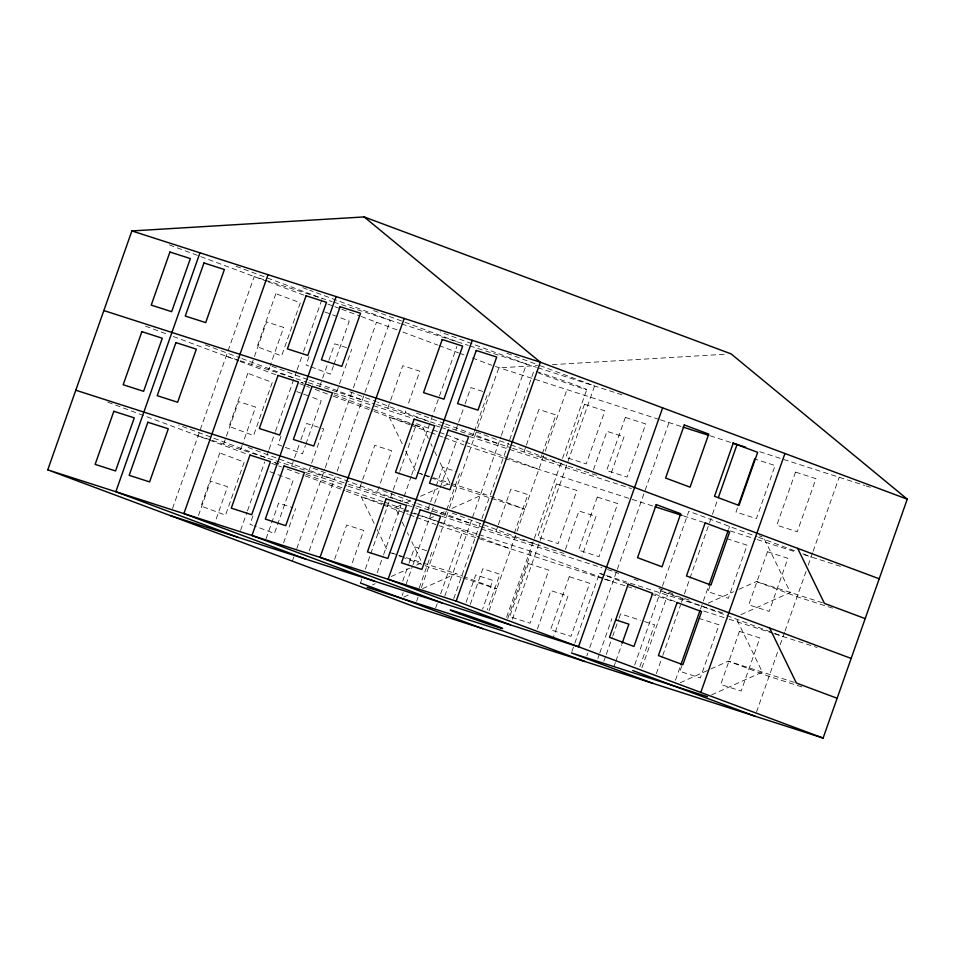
<?xml version="1.0" encoding="UTF-8"?>
<svg xmlns="http://www.w3.org/2000/svg" width="955" height="955" viewBox="0 0 955 955"><rect width="100%" height="100%" fill="white"/><g stroke="black" fill="none" stroke-linecap="round" stroke-linejoin="round"><path stroke-width="0.72" stroke-dasharray="4.78 3.58" d="M172.521 508.514L254.197 276.58L264.117 279.767M198.485 515.485L210.542 481.225L227.565 486.704L215.018 522.325M223.625 444.063L238.583 401.589L255.606 407.057L242.582 444.051M251.678 364.416L266.636 321.942L283.647 327.422L270.146 365.777M240.648 449.53L242.093 445.424M268.689 369.895L269.656 367.15M240.588 530.395L246.987 512.226M247.476 510.83L264.702 461.934M268.642 450.748L266.17 457.743L178.621 425.059M269.131 449.351L275.028 432.591M275.529 431.194L293.734 379.493M296.683 371.113L294.224 378.096L241.412 358.388M297.172 369.716L303.081 352.944M303.571 351.547L321.775 299.858M252.932 515.927L249.983 524.307L252.705 525.322M280.985 436.28L278.024 444.66L302.496 453.792L305.445 445.412M309.026 356.645L306.077 365.025L308.799 366.04M266.075 538.727L278.621 503.106L292.803 507.666M291.705 465.945L294.116 459.092M294.594 457.72L300.383 441.282M300.873 439.909L306.662 423.471L323.685 428.938L308.728 471.412M319.746 386.298L322.157 379.445M322.647 378.085L328.436 361.635M328.914 360.274L334.704 343.824L348.885 348.384M305.934 444.015L321.19 400.706L310.315 396.647M333.486 365.765L330.537 374.157L310.148 366.541M333.987 364.368L349.232 321.059L338.368 317M283.575 542.834L295.632 508.573M336.769 391.777L351.726 349.291M292.361 561.146L293.842 556.956M296.79 548.576L324.831 468.929M325.333 467.532L352.884 389.294M353.374 387.897L376.497 322.229M309.157 550.88L335.229 476.82M337.199 471.233L390.344 320.331L309.73 290.248M334.632 559.248L346.689 524.987L363.712 530.455L351.165 566.076M359.772 487.826L362.196 480.974M362.673 479.601L374.73 445.352L391.753 450.82L376.795 493.293M387.826 408.179L402.783 365.705L419.794 371.173L407.737 405.433M404.836 413.646L405.803 410.913M360.441 583.028L361.909 578.837M365.359 569.061L370.277 555.082M370.767 553.685L389.962 499.19M390.452 497.794L399.309 472.653M399.799 471.257L416.523 423.745L431.481 429.32M377.225 572.749L383.134 555.989M383.624 554.592L400.849 505.684M411.175 476.342L402.33 501.494L311.987 467.783M411.677 474.945L456.944 346.402M402.7 581.118L408.489 564.68M408.979 563.307L414.768 546.869L428.95 551.429M427.852 509.707L442.81 467.222L456.991 471.782M455.893 430.06L464.584 405.398M465.061 404.025L470.851 387.587L485.033 392.147M402.186 595.454L403.177 592.661M406.126 584.269L412.524 566.112M413.014 564.715L431.218 513.014M431.708 511.617L434.167 504.634M434.668 503.237L457.302 438.966M419.233 587.958L431.779 552.336M444.875 515.175L446.319 511.056M446.797 509.695L459.833 472.701M472.916 435.528L473.883 432.794M474.36 431.421L487.874 393.054M416.607 601.304L418.051 597.185M421.442 587.576L449.005 509.302M449.483 507.929L477.154 429.356M477.655 427.959L498.808 367.878L537.522 365.538M435.731 607.786L437.211 603.596M440.649 593.819L463.282 529.548M444.815 596.027L500.909 436.745M501.399 435.349L526.492 364.094L440.315 331.934M453.709 598.69L481.427 519.986M481.917 518.577L533.893 371.006A28.149 0.645 19.4 0 1 534.179 370.934M466.076 602.319L475.733 574.91L492.744 580.389L482.609 609.159M470.29 604.372L482.836 568.75L499.859 574.218L487.313 609.839M495.92 531.577L497.853 526.098M498.343 524.725L510.889 489.103L527.9 494.571L512.942 537.056M523.973 451.942L525.907 446.463M526.384 445.09L538.93 409.468L555.953 414.936L542.44 453.303M540.996 457.409L541.951 454.676M489.032 610.83L516.595 532.556M517.073 531.183L544.744 452.634M545.233 451.238L566.876 389.759M506.604 617.181L562.041 459.773M562.531 458.364L586.788 389.509M507.75 618.494L531.362 551.429L612.895 581.858M512.393 619.306L594.559 385.975L538.966 365.228M537.402 628.987L550.916 590.632L567.927 596.099L553.458 637.2M565.444 549.352L578.957 510.985L595.98 516.452L581.977 556.192M593.497 469.705L606.998 431.35L624.021 436.817L610.03 476.545M571.878 651.549L574.337 644.565M574.838 643.169L599.442 573.298L605.112 575.125M586.824 655.906L587.803 653.113M589.772 647.526L616.835 570.684M617.324 569.276L668.989 422.576M597.878 658.413L599.334 654.294M599.812 652.934L611.88 618.673M603.835 661.373L605.804 655.787M606.306 654.39L612.203 637.63M612.692 636.233L618.601 619.461M619.091 618.064L620.571 613.874L640.423 620.261M613.934 666.614L615.378 662.507M615.868 661.135L621.657 644.697M634.705 664.955L688.83 511.259L757.231 536.794M639.85 666.733L654.605 624.809L641.844 620.714M641.927 667.832L667.509 595.18M656.372 673.597L662.281 656.825M662.77 655.428L680.485 605.136M681.464 602.342L683.923 595.347M684.413 593.95L709.016 524.092M709.517 522.695L711.976 515.712M712.466 514.315L717.384 500.336M675.472 680.175L680.39 666.208M700.564 608.92L708.431 586.561M728.605 529.273L729.596 526.48M681.858 665.766L679.888 671.353L700.313 677.919L719.008 624.833L698.594 618.267M709.911 586.131L707.942 591.718L728.367 598.284L747.061 545.186L726.636 538.62M737.463 507.881L735.983 512.071L756.408 518.637L775.102 465.551L754.689 458.985M756.491 712.072L778.253 650.283M780.187 644.792L784.533 632.437M785.022 631.064L806.295 570.648M808.228 565.157L812.61 552.718M813.099 551.322L839.17 477.273M400.563 505.267L395.215 507.666L399.668 516.834M405.911 502.867L411.247 500.468M420.606 496.266L437.975 488.459M443.323 486.059L450.008 483.063L439.181 460.788M429.249 518.601L434.597 516.201M439.945 513.802L446.63 510.806M451.966 508.406L484.042 493.998L524.808 509.218L451.297 485.307M372.51 584.902L375.184 583.708M391.228 576.498L409.934 568.106M416.619 565.097L421.955 562.698L411.772 541.736M403.881 597.042L409.218 594.643M422.588 588.638L456.001 573.645L462.793 576.175M708.228 603.118L733.619 591.718M738.967 589.319L756.336 581.523L824.416 603.393M740.925 614.662L790.37 592.458L763.63 537.426L759.464 535.862M680.187 682.765L709.589 669.562M710.914 668.966L728.295 661.158L796.363 683.04M711.547 694.906L762.329 672.093L735.589 617.061M552.408 364.643L725.12 354.233M265.538 280.221L332.197 301.649M333.617 302.102L400.264 323.53M401.685 323.984L468.344 345.4M469.764 345.865L536.412 367.281M537.832 367.747L624.343 395.549M659.069 419.388L493.246 365.801M660.478 419.842L681.751 426.682M710.114 435.79L731.387 442.631M759.762 451.751L864.705 485.474M866.125 485.94L870.375 487.301M226.144 356.215L238.917 360.322M240.326 360.775L306.985 382.203M308.405 382.657L375.064 404.084M376.473 404.538L428.95 421.406L377.559 402.139M430.371 421.859L443.132 425.954M444.553 426.419L511.212 447.835M512.62 448.289L597.723 475.638M310.876 385.569L300.956 382.37L310.685 385.999M333.57 392.863L411.569 417.932M435.683 425.679L439.933 427.04M441.353 427.506L447.024 429.32M469.717 436.614L631.398 488.578M413.336 424.832L389.222 417.084L402.592 444.6M414.757 425.285L423.256 428.019L428.353 438.512M503.381 458.006L465.228 445.448M504.801 458.46L653.709 506.317M683.494 515.891L703.346 522.278M730.288 530.932L755.823 539.133M757.243 539.599L796.948 552.36M804.038 554.64L843.754 567.401M417.383 472.582L450.008 483.063M451.429 483.517L484.042 493.998M832.557 608.132L797.103 596.732L756.336 581.523M198.103 435.862L210.864 439.957M212.285 440.422L347.011 483.719M348.432 484.173L415.091 505.601M416.511 506.055L563.999 553.458M278.585 463.844L272.903 462.017L278.43 464.082M305.528 472.498L346.653 485.713M348.074 486.179L384.949 498.021M407.642 505.314L417.562 508.514M441.676 516.261L601.937 567.771M607.607 569.586L613.277 571.412M382.812 501.566L346.152 489.354M384.232 502.02L403.428 508.967M689.14 600.027L660.776 590.906L773.407 632.95M385.283 504.479L361.181 496.719L374.551 524.247M386.703 504.932L402.306 509.946M403.726 510.4L409.397 512.226M410.817 512.68L416.487 514.506M417.908 514.96L439.181 521.8M440.601 522.254L477.464 534.108M478.885 534.561L531.362 551.429M606.532 575.579L725.657 613.874M602.975 578.67L437.187 525.095M604.396 579.124L625.668 585.964M627.077 586.418L635.588 589.151M651.191 594.165L675.304 601.913M703.668 611.033L727.77 618.78M729.19 619.234L773.156 633.368M774.577 633.822L817.122 647.49M392.183 553.124L397.853 554.951M399.274 555.404L404.944 557.231M406.364 557.684L421.955 562.698M423.375 563.152L456.001 573.645M461.313 577.465L428.688 566.984L402.867 557.338M462.733 577.918L496.767 588.853L464.154 576.689M801.675 686.86L769.062 676.379L728.295 661.158M506.998 353.29L537.581 364.703M373.632 310.566L458.412 342.212M302.783 287.658L308.346 289.735M236.1 266.29L322.265 298.461M169.417 244.934L266.708 281.248M268.092 281.761L304.227 295.25M327.851 304.072L333.414 306.149M334.811 306.662L340.362 308.74M341.759 309.253L359.82 315.998M361.217 316.523L397.352 330.012M402.903 332.077L437.653 345.053M439.049 345.567L458.495 352.837M459.892 353.35L464.058 354.902M472.403 358.018L491.861 365.288M324.772 311.927L337.008 316.499M476.175 431.899L509.528 444.35M510.925 444.863L566.518 465.61M758.616 537.319L797.306 551.751M802.833 553.816L811.129 556.92M416.44 413.133L444.242 423.507M445.627 424.02L498.438 443.741M349.757 391.765L376.163 401.625M271.96 366.254L308.095 379.744M309.48 380.269L362.291 399.978M205.277 344.898L240.015 357.862M432.842 429.834L438.273 431.863M439.634 432.364L445.066 434.394M446.427 434.907L464.094 441.497M465.455 442.01L507.583 457.732M508.943 458.233L538.835 469.394M334.31 394.821L413.527 424.39M414.924 424.915L423.256 428.019M145.542 326.132L167.77 334.429M173.333 336.506L238.655 360.883M240.051 361.408L276.186 374.897M299.81 383.707L305.373 385.784M306.758 386.309L309.539 387.336M315.102 389.413L331.779 395.645M333.164 396.158L372.916 410.996M374.276 411.51L409.958 424.82M411.33 425.333L429.296 432.042M430.681 432.555L443.12 437.199M444.505 437.712L463.855 444.935M296.73 391.574L302.162 393.603M303.523 394.105L308.954 396.134M420.045 473.644L422.767 474.659M424.127 475.16L429.559 477.19M430.92 477.703L449.948 484.806M614.662 571.926L618.804 573.477M634.013 579.148L638.155 580.7M658.878 588.435L663.033 589.987M668.56 592.04L672.702 593.592M452.3 513.098L538.477 545.257M774.792 633.463L783.088 636.555M382.836 490.691L416.189 503.142M417.586 503.667L470.397 523.376M599.442 573.298L627.077 583.624M654.712 593.938L675.448 601.674M248.085 447.453L334.25 479.613M404.789 509.469L408.871 510.997M414.303 513.026L479.529 537.367M480.89 537.88L510.794 549.041M306.077 474.396L344.767 488.841M107.76 402.139L248.133 454.532M271.769 463.354L277.32 465.431M278.717 465.945L281.498 466.983M287.049 469.06L303.726 475.28M305.123 475.805L344.874 490.643M346.223 491.145L381.905 504.467M383.289 504.98L408.167 514.268M409.552 514.781L415.079 516.846M416.452 517.359L435.802 524.582M270.038 471.722L293.137 480.341L274.443 533.439L254.066 525.823M389.282 552.265L393.365 553.793M398.796 555.822L401.518 556.837M430.896 443.753L432.173 446.367M434.728 451.608L436.638 455.547M405.78 451.154L415.974 472.116M402.222 522.075L404.765 527.315M407.319 532.568L408.585 535.182M377.094 529.488L387.921 551.763M536.244 371.495A28.149 0.645 19.4 0 1 575.519 385.044A28.149 0.645 19.4 0 1 579.16 387.36A28.149 0.645 19.4 0 1 538.62 372.999M219.757 452.957L201.063 506.043L225.523 515.175L244.217 462.077L219.757 452.957M247.811 373.31L229.105 426.408L253.564 435.54L272.271 382.442L247.811 373.31M275.852 293.674L257.158 346.761L281.618 355.893L300.312 302.795L275.852 293.674M528.402 563.569L509.707 616.655L530.132 623.221L548.827 570.123L528.402 563.569M556.455 483.922L537.761 537.02L558.174 543.586L576.88 490.488L556.455 483.922M584.496 404.287L565.802 457.373L586.227 463.939L604.921 410.841L584.496 404.287M569.252 576.689L550.558 629.787L570.971 636.352L589.677 583.254L569.252 576.689M597.293 497.054L578.599 550.152L599.024 556.705L617.718 503.619L597.293 497.054M625.346 417.407L606.64 470.505L627.065 477.07L645.759 423.972L625.346 417.407M739.433 631.386L720.739 684.484L741.164 691.05L759.858 637.952L739.433 631.386M767.486 551.751L748.78 604.849L769.205 611.403L787.899 558.317L767.486 551.751M795.527 472.104L776.833 525.202L797.258 531.768L815.952 478.67L795.527 472.104"/><path stroke-width="1.43" d="M47.75 469.848L131.886 230.931L364.153 216.928L731.076 353.875L907.25 499.155L823.115 738.072L414.673 606.795L47.75 469.848L456.192 601.125L823.115 738.072M199.965 252.8L115.83 491.73L238.129 537.379M268.033 274.682L183.897 513.611L306.209 559.26M336.112 296.563L251.977 535.492L374.276 581.141M404.18 318.445L320.044 557.362L442.356 603.023M472.259 340.326L388.124 579.243L510.424 624.892M456.192 601.125L540.327 362.208L364.153 216.928M662.639 407.857L578.503 646.774L170.062 515.497M622.135 643.324L628.891 624.14L616.13 620.046M718.363 497.543L737.069 444.457M680.879 664.799L700.075 610.317M708.932 585.164L728.116 530.67M738.442 505.088L754.689 458.985M700.803 692.423L784.938 453.506M131.886 230.931L540.327 362.208L907.25 499.155M683.171 427.136L708.706 435.337M732.807 443.084L745.58 447.191M103.844 310.566L512.286 441.843L879.209 578.79M655.13 506.771L682.073 515.437M75.791 390.213L484.245 521.49L851.156 658.437M367.174 587.301L503.321 631.064L584.854 661.493M707.536 696.708L571.388 652.945L652.922 683.374M865.182 618.613L824.416 603.393L797.664 548.361M837.129 698.26L796.363 683.04L769.623 627.996M632.735 670.541L755.035 716.19M360.441 583.028L482.741 628.677M113.836 411.295L95.142 464.393L115.555 470.958L134.261 417.86L113.836 411.295M141.877 331.66L123.183 384.758L143.608 391.311L162.302 338.225L141.877 331.66M169.93 252.013L151.236 305.111L171.649 311.676L190.355 258.578L169.93 252.013M147.87 422.241L129.176 475.339L149.601 481.893L168.295 428.807L147.87 422.241M175.923 342.594L157.217 395.692L177.642 402.258L196.336 349.16L175.923 342.594M203.964 262.959L185.27 316.057L205.695 322.611L224.389 269.525L203.964 262.959M249.983 455.058L231.289 508.156L251.714 514.721L270.408 461.623L249.983 455.058M278.024 375.422L259.33 428.509L279.755 435.074L298.449 381.988L278.024 375.422M306.077 295.775L287.383 348.873L307.796 355.439L326.503 302.341L306.077 295.775M284.017 466.004L265.323 519.09L285.748 525.656L304.442 472.558L284.017 466.004M312.07 386.357L293.364 439.455L313.789 446.021L332.483 392.923L312.07 386.357M340.111 306.722L321.417 359.808L341.842 366.374L360.536 313.276L340.111 306.722M386.13 498.82L367.436 551.918L387.861 558.472L406.555 505.386L386.13 498.82M414.172 419.173L395.477 472.271L415.903 478.837L434.597 425.739L414.172 419.173M442.225 339.538L423.531 392.636L443.944 399.19L462.65 346.104L442.225 339.538M420.164 509.755L401.47 562.853L421.895 569.419L440.589 516.321L420.164 509.755M448.217 430.12L429.511 483.206L449.936 489.772L468.63 436.686L448.217 430.12M476.259 350.473L457.564 403.571L477.989 410.137L496.684 357.039L476.259 350.473M628.199 584.233L609.505 637.319L633.965 646.451L652.659 593.365L628.199 584.233M656.252 504.586L637.546 557.684L662.018 566.816L680.712 513.718L656.252 504.586M684.293 424.951L665.599 478.037L690.059 487.169L708.753 434.083L684.293 424.951M677.119 602.486L658.425 655.584L682.885 664.716L701.591 611.618L677.119 602.486M705.172 522.851L686.478 575.937L710.938 585.069L729.632 531.983L705.172 522.851M733.213 443.204L714.519 496.302L738.979 505.434L757.673 452.336L733.213 443.204M459.176 613.707A28.149 0.645 19.4 0 0 502.366 628.497A28.149 0.645 19.4 0 0 467.055 615.33A28.149 0.645 19.4 0 0 459.176 613.707"/></g></svg>
